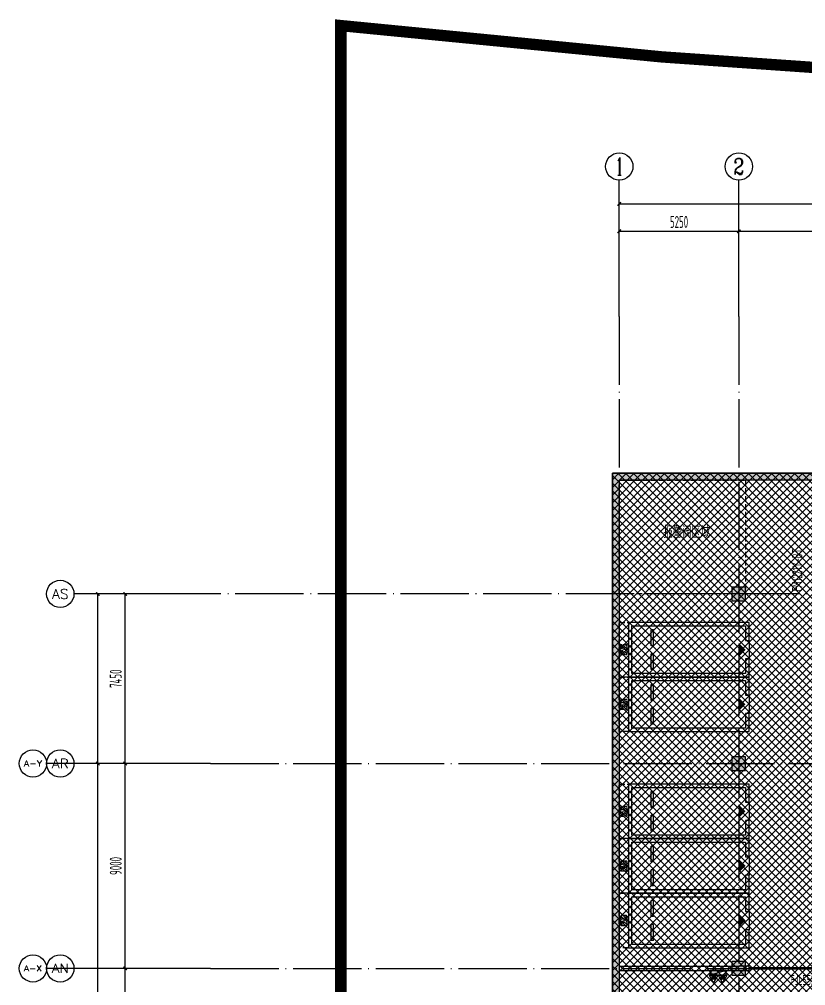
# Model space of a CAD drawing. Extents: x -473190 to 2138458, y -81875 to 2633646.
# Drawn here: x -103606 to -69060, y 145051 to 187504 of the extents above; entities that cross this region are included whole.
import ezdxf
from ezdxf.enums import TextEntityAlignment as Align

# ---------------------------------------------------------------- set-up
doc = ezdxf.new("R2010")
doc.units = 0
doc.header["$LTSCALE"] = 1000
for name, pattern in [('ACAD_ISO05W100', [34, 24, -3, 0.5, -3, 0.5, -3]), ('DASH', [0.35, 0.25, -0.1]), ('DOTE', [2.42, 2, -0.2, 0.02, -0.2])]:
    doc.linetypes.add(name, pattern=pattern)
for name, color, linetype in [('00-停车位', 67, 'Continuous'), ('A-COLUMN', 2, 'Continuous'), ('A-PUB_HATCH', 8, 'Continuous'), ('A-REDLINE', 1, 'ACAD_ISO05W100'), ('A-ROOM_NAME', 23, 'Continuous'), ('A-WALL', 2, 'Continuous'), ('AXIS', 3, 'Continuous'), ('AXIS_TEXT', 7, 'Continuous'), ('car', 252, 'Continuous'), ('DOOR_FIRE', 4, 'Continuous'), ('DOOR_FIRE_TEXT', 7, 'Continuous'), ('DOTE', 1, 'DOTE'), ('PUB_HATCH', 8, 'Continuous'), ('W-EQUIP_消火栓', 7, 'Continuous'), ('W-EQUIP_灭火器', 7, 'Continuous'), ('索引线', 252, 'Continuous'), ('雨棚投影', 147, 'Continuous')]:
    doc.layers.add(name, color=color, linetype=linetype)
doc.styles.add('8B2_02', font='tssdeng.shx', dxfattribs={"width": 0.6, "bigfont": 'TSSDCHN.shx'})
doc.styles.add('_TCH_AXIS', font='COMPLEX', dxfattribs={"bigfont": 'GBCBIG'})
doc.styles.add('_TCH_DIM_T3', font='tssdeng.shx', dxfattribs={"width": 0.564706, "bigfont": '@@@tssdchn.shx'})
doc.styles.add('_TCH_WINDOW', font='tssdeng.shx', dxfattribs={"width": 0.8, "height": 3.5, "bigfont": 'tssdchn.shx'})
doc.styles.add('COMPLEX', font='COMPLEX.shx', dxfattribs={"width": 0.65})
doc.dimstyles.new('_TCH_ARCH&&150', dxfattribs={"dimtxt": 525, "dimasz": 150, "dimexe": 375, "dimexo": 450, "dimgap": 150, "dimtad": 1, "dimdec": 0, "dimzin": 0, "dimdsep": 46, "dimtxsty": '_TCH_DIM_T3', "dimblk": 'ARCHTICK', "dimcen": 0.09, "dimclrt": 7, "dimazin": 2, "dimtfac": 1, "dimtdec": 0, "dimtix": 1, "dimtmove": 2, "dimatfit": 3, "dimfxl": 0, "dimtolj": 1, "dimtzin": 0, "dimarcsym": 0})

# ---------------------------------------------------------------- blocks, each defined once
blk = doc.blocks.new('车位2400x5300')
at = {"layer": '00-停车位', "color": 251}
for p, q in [((-875, -1000), (-175, -1000)), ((-875, -1100), (-875, -1000)), ((-875, -1100), (-175, -1100)), ((-175, -1100), (-175, -1000)), ((175, -1000), (875, -1000)), ((175, -1100), (175, -1000)), ((175, -1100), (875, -1100)), ((875, -1100), (875, -1000)), ((400, -5300), (-400, -5300))]:
    blk.add_line(p, q, dxfattribs=at)
blk.add_lwpolyline([(400, -5150), (400, -5300), (1200, -5300), (1200, 0), (-1200, 0), (-1200, -5300), (-400, -5300), (-400, -5150), (-1050, -5150), (-1050, -150), (1050, -150), (1050, -5150), (400, -5150)], dxfattribs=at)
blk.add_lwpolyline([(0, -5150, 0, 600, 0), (0, -4850, 600, 600, 0)], format="xyseb", dxfattribs=at)
blk = doc.blocks.new('A$C2EF10B80')
at = {"layer": 'A-PUB_HATCH'}
h = blk.add_hatch(dxfattribs=at)
h.set_pattern_fill('ANSI31', color=256, scale=50, angle=-16.4434)
h.set_pattern_definition([(45, (6188.46, 7099.97), (-56.1266, 56.1266), [])])
h.paths.add_polyline_path([(-983, -100, 0.414214), (-1033, -50), (-1184, -50), (-1091, -207), (-1210, -207), (-1204, -250), (-983, -250)])
h.paths.add_polyline_path([(-983, -250), (-1204, -250), (-1190, -350), (-1033, -350, 0.414213), (-983, -300)])
h.paths.add_polyline_path([(-1262, -250), (-1417, -250), (-1417, -300, 0.414215), (-1367, -350), (-1207, -350)])
h.paths.add_polyline_path([(-1221, -50), (-1367, -50, 0.414214), (-1417, -100), (-1417, -250), (-1262, -250), (-1320, -146), (-1212, -146)])
at = {"layer": 'car', "linetype": 'DASH', "ltscale": 0.5}
blk.add_line((-1367, -350), (-1033, -350), dxfattribs=at)
at = {"layer": 'car', "linetype": 'DASH'}
blk.add_lwpolyline([(-2400, 0), (0, 0), (0, -400), (-2400, -400)], close=True, dxfattribs=at)
at = {"layer": 'car', "linetype": 'DASH', "ltscale": 0.5}
blk.add_lwpolyline([(-1320, -146), (-1185, -390), (-1210, -207), (-1091, -207), (-1227, 23), (-1212, -146)], close=True, dxfattribs=at)
for points in [[(-1367, -50, 0.414214), (-1417, -100), (-1417, -300)], [(-1033, -350, 0.414214), (-983, -300), (-983, -100, 0.414214), (-1033, -50), (-1367, -50)]]:
    blk.add_lwpolyline(points, format="xyb", dxfattribs=at)
at = {"layer": 'car', "linetype": 'DASH'}
blk.add_arc((-1367, -300), 50, 180, 270, dxfattribs=at)
blk = doc.blocks.new('A$C77CA03F4')
at = {"rotation": 16.44344089606073}
for p in [(6792, 2422), (4490, 1742), (2189, 1063)]:
    blk.add_blockref('A$C2EF10B80', p, dxfattribs=at)
blk = doc.blocks.new('_AXISO')
blk.add_circle((0, 0), 0.5)
at = {"layer": 'AXIS_TEXT', "style": 'COMPLEX', "width": 1.041667}
blk.add_attdef('A', text='', height=0.56, dxfattribs=at).set_placement((-0.25, -0.28), (0.25, -0.28), align=Align.FIT)
blk = doc.blocks.new('_ArchTick')
at = {"color": 0, "linetype": 'ByBlock', "const_width": 0.4}
blk.add_lwpolyline([(-0.5, -0.5), (0.5, 0.5)], dxfattribs=at)
blk = doc.blocks.new('*D5322')
at = {"layer": 'AXIS', "color": 0, "lineweight": -2, "transparency": 16777216}
for p, q in [((-298298, -3257), (-303173, -3257)), ((-302798, -204257), (-302798, -3257)), ((-298298, -204257), (-303173, -204257))]:
    blk.add_line(p, q, dxfattribs=at)
at = {"layer": 'Defpoints', "color": 0, "transparency": 16777216}
for p in [(-302798, -3257), (-297848, -3257), (-297848, -204257)]:
    blk.add_point(p, dxfattribs=at)
at = {"layer": 'AXIS', "color": 0, "lineweight": -2, "transparency": 16777216, "xscale": 150, "yscale": 150, "zscale": 150}
for p, rotation in [((-302798, -3257), 90), ((-302798, -204257), 270)]:
    blk.add_blockref('_ArchTick', p, dxfattribs=dict(at, rotation=rotation))
at = {"layer": 'AXIS', "color": 7, "transparency": 16777216, "insert": (-303211, -103757), "char_height": 525, "attachment_point": 5, "rotation": 90, "style": '_TCH_DIM_T3'}
blk.add_mtext('\\A1;201000', dxfattribs=at)
blk = doc.blocks.new('*D5344')
at = {"layer": 'AXIS', "color": 0, "lineweight": -2, "transparency": 16777216}
for p, q in [((-298298, -12257), (-301973, -12257)), ((-301598, -21257), (-301598, -12257)), ((-298298, -21257), (-301973, -21257))]:
    blk.add_line(p, q, dxfattribs=at)
at = {"layer": 'Defpoints', "color": 0, "transparency": 16777216}
for p in [(-301598, -12257), (-297848, -12257), (-297848, -21257)]:
    blk.add_point(p, dxfattribs=at)
at = {"layer": 'AXIS', "color": 0, "lineweight": -2, "transparency": 16777216, "xscale": 150, "yscale": 150, "zscale": 150}
for p, rotation in [((-301598, -12257), 90), ((-301598, -21257), 270)]:
    blk.add_blockref('_ArchTick', p, dxfattribs=dict(at, rotation=rotation))
at = {"layer": 'AXIS', "color": 7, "transparency": 16777216, "insert": (-302011, -16757), "char_height": 525, "attachment_point": 5, "rotation": 90, "style": '_TCH_DIM_T3'}
blk.add_mtext('\\A1;9000', dxfattribs=at)
blk = doc.blocks.new('*D5345')
at = {"layer": 'AXIS', "color": 0, "lineweight": -2, "transparency": 16777216}
for p, q in [((-298298, -3257), (-301973, -3257)), ((-301598, -12257), (-301598, -3257)), ((-298298, -12257), (-301973, -12257))]:
    blk.add_line(p, q, dxfattribs=at)
at = {"layer": 'Defpoints', "color": 0, "transparency": 16777216}
for p in [(-301598, -3257), (-297848, -3257), (-297848, -12257)]:
    blk.add_point(p, dxfattribs=at)
at = {"layer": 'AXIS', "color": 0, "lineweight": -2, "transparency": 16777216, "xscale": 150, "yscale": 150, "zscale": 150}
for p, rotation in [((-301598, -3257), 90), ((-301598, -12257), 270)]:
    blk.add_blockref('_ArchTick', p, dxfattribs=dict(at, rotation=rotation))
at = {"layer": 'AXIS', "color": 7, "transparency": 16777216, "insert": (-302011, -7757), "char_height": 525, "attachment_point": 5, "rotation": 90, "style": '_TCH_DIM_T3'}
blk.add_mtext('\\A1;9000', dxfattribs=at)
blk = doc.blocks.new('*D5346')
at = {"layer": 'AXIS', "color": 0, "lineweight": -2, "transparency": 16777216}
for p, q in [((-298298, 4193), (-301973, 4193)), ((-301598, -3257), (-301598, 4193)), ((-298298, -3257), (-301973, -3257))]:
    blk.add_line(p, q, dxfattribs=at)
at = {"layer": 'Defpoints', "color": 0, "transparency": 16777216}
for p in [(-301598, 4193), (-297848, 4193), (-297848, -3257)]:
    blk.add_point(p, dxfattribs=at)
at = {"layer": 'AXIS', "color": 0, "lineweight": -2, "transparency": 16777216, "xscale": 150, "yscale": 150, "zscale": 150}
for p, rotation in [((-301598, 4193), 90), ((-301598, -3257), 270)]:
    blk.add_blockref('_ArchTick', p, dxfattribs=dict(at, rotation=rotation))
at = {"layer": 'AXIS', "color": 7, "transparency": 16777216, "insert": (-302011, 468), "char_height": 525, "attachment_point": 5, "rotation": 90, "style": '_TCH_DIM_T3'}
blk.add_mtext('\\A1;7450', dxfattribs=at)
blk = doc.blocks.new('*D5348')
at = {"layer": 'AXIS', "color": 0, "lineweight": -2, "transparency": 16777216}
for p, q in [((-279890, 16824), (-279890, 20499)), ((-274640, 16824), (-274640, 20499)), ((-279890, 20124), (-274640, 20124))]:
    blk.add_line(p, q, dxfattribs=at)
at = {"layer": 'Defpoints', "color": 0, "transparency": 16777216}
for p in [(-274640, 20124), (-279890, 16374), (-274640, 16374)]:
    blk.add_point(p, dxfattribs=at)
at = {"layer": 'AXIS', "color": 0, "lineweight": -2, "transparency": 16777216, "xscale": 150, "yscale": 150, "zscale": 150, "rotation": 180}
blk.add_blockref('_ArchTick', (-279890, 20124), dxfattribs=at)
at = {"layer": 'AXIS', "color": 0, "lineweight": -2, "transparency": 16777216, "xscale": 150, "yscale": 150, "zscale": 150}
blk.add_blockref('_ArchTick', (-274640, 20124), dxfattribs=at)
at = {"layer": 'AXIS', "color": 7, "transparency": 16777216, "insert": (-277265, 20536), "char_height": 525, "attachment_point": 5, "style": '_TCH_DIM_T3'}
blk.add_mtext('\\A1;5250', dxfattribs=at)
blk = doc.blocks.new('*D5349')
at = {"layer": 'AXIS', "color": 0, "lineweight": -2, "transparency": 16777216}
for p, q in [((-274640, 16824), (-274640, 20499)), ((-266840, 16824), (-266840, 20499)), ((-274640, 20124), (-266840, 20124))]:
    blk.add_line(p, q, dxfattribs=at)
at = {"layer": 'Defpoints', "color": 0, "transparency": 16777216}
for p in [(-266840, 20124), (-274640, 16374), (-266840, 16374)]:
    blk.add_point(p, dxfattribs=at)
at = {"layer": 'AXIS', "color": 0, "lineweight": -2, "transparency": 16777216, "xscale": 150, "yscale": 150, "zscale": 150, "rotation": 180}
blk.add_blockref('_ArchTick', (-274640, 20124), dxfattribs=at)
at = {"layer": 'AXIS', "color": 0, "lineweight": -2, "transparency": 16777216, "xscale": 150, "yscale": 150, "zscale": 150}
blk.add_blockref('_ArchTick', (-266840, 20124), dxfattribs=at)
at = {"layer": 'AXIS', "color": 7, "transparency": 16777216, "insert": (-270740, 20536), "char_height": 525, "attachment_point": 5, "style": '_TCH_DIM_T3'}
blk.add_mtext('\\A1;7800', dxfattribs=at)
blk = doc.blocks.new('*D5407')
at = {"layer": 'AXIS', "color": 0, "lineweight": -2, "transparency": 16777216}
for p, q in [((-279890, 16824), (-279890, 21699)), ((-78490, 16824), (-78490, 21699)), ((-279890, 21324), (-78490, 21324))]:
    blk.add_line(p, q, dxfattribs=at)
at = {"layer": 'Defpoints', "color": 0, "transparency": 16777216}
for p in [(-78490, 21324), (-279890, 16374), (-78490, 16374)]:
    blk.add_point(p, dxfattribs=at)
at = {"layer": 'AXIS', "color": 0, "lineweight": -2, "transparency": 16777216, "xscale": 150, "yscale": 150, "zscale": 150, "rotation": 180}
blk.add_blockref('_ArchTick', (-279890, 21324), dxfattribs=at)
at = {"layer": 'AXIS', "color": 0, "lineweight": -2, "transparency": 16777216, "xscale": 150, "yscale": 150, "zscale": 150}
blk.add_blockref('_ArchTick', (-78490, 21324), dxfattribs=at)
at = {"layer": 'AXIS', "color": 7, "transparency": 16777216, "insert": (-179190, 21736), "char_height": 525, "attachment_point": 5, "style": '_TCH_DIM_T3'}
blk.add_mtext('\\A1;201400', dxfattribs=at)
blk = doc.blocks.new('*D5409')
at = {"layer": 'AXIS', "color": 0, "lineweight": -2, "transparency": 16777216}
for p, q in [((-298298, 4193), (-303173, 4193)), ((-302798, -204257), (-302798, 4193)), ((-298298, -204257), (-303173, -204257))]:
    blk.add_line(p, q, dxfattribs=at)
at = {"layer": 'Defpoints', "color": 0, "transparency": 16777216}
for p in [(-302798, 4193), (-297848, 4193), (-297848, -204257)]:
    blk.add_point(p, dxfattribs=at)
at = {"layer": 'AXIS', "color": 0, "lineweight": -2, "transparency": 16777216, "xscale": 150, "yscale": 150, "zscale": 150}
for p, rotation in [((-302798, 4193), 90), ((-302798, -204257), 270)]:
    blk.add_blockref('_ArchTick', p, dxfattribs=dict(at, rotation=rotation))
at = {"layer": 'AXIS', "color": 7, "transparency": 16777216, "insert": (-303211, -100032), "char_height": 525, "attachment_point": 5, "rotation": 90, "style": '_TCH_DIM_T3'}
blk.add_mtext('\\A1;208450', dxfattribs=at)
blk = doc.blocks.new('*D5431')
at = {"layer": 'AXIS', "color": 0, "lineweight": -2, "transparency": 16777216}
for p, q in [((-298298, -12257), (-301973, -12257)), ((-301598, -21257), (-301598, -12257)), ((-298298, -21257), (-301973, -21257))]:
    blk.add_line(p, q, dxfattribs=at)
at = {"layer": 'Defpoints', "color": 0, "transparency": 16777216}
for p in [(-301598, -12257), (-297848, -12257), (-297848, -21257)]:
    blk.add_point(p, dxfattribs=at)
at = {"layer": 'AXIS', "color": 0, "lineweight": -2, "transparency": 16777216, "xscale": 150, "yscale": 150, "zscale": 150}
for p, rotation in [((-301598, -12257), 90), ((-301598, -21257), 270)]:
    blk.add_blockref('_ArchTick', p, dxfattribs=dict(at, rotation=rotation))
at = {"layer": 'AXIS', "color": 7, "transparency": 16777216, "insert": (-302011, -16757), "char_height": 525, "attachment_point": 5, "rotation": 90, "style": '_TCH_DIM_T3'}
blk.add_mtext('\\A1;9000', dxfattribs=at)
blk = doc.blocks.new('*D5432')
at = {"layer": 'AXIS', "color": 0, "lineweight": -2, "transparency": 16777216}
for p, q in [((-298298, -3257), (-301973, -3257)), ((-301598, -12257), (-301598, -3257)), ((-298298, -12257), (-301973, -12257))]:
    blk.add_line(p, q, dxfattribs=at)
at = {"layer": 'Defpoints', "color": 0, "transparency": 16777216}
for p in [(-301598, -3257), (-297848, -3257), (-297848, -12257)]:
    blk.add_point(p, dxfattribs=at)
at = {"layer": 'AXIS', "color": 0, "lineweight": -2, "transparency": 16777216, "xscale": 150, "yscale": 150, "zscale": 150}
for p, rotation in [((-301598, -3257), 90), ((-301598, -12257), 270)]:
    blk.add_blockref('_ArchTick', p, dxfattribs=dict(at, rotation=rotation))
at = {"layer": 'AXIS', "color": 7, "transparency": 16777216, "insert": (-302011, -7757), "char_height": 525, "attachment_point": 5, "rotation": 90, "style": '_TCH_DIM_T3'}
blk.add_mtext('\\A1;9000', dxfattribs=at)
blk = doc.blocks.new('*D5433')
at = {"layer": 'AXIS', "color": 0, "lineweight": -2, "transparency": 16777216}
for p, q in [((-298298, 4193), (-301973, 4193)), ((-301598, -3257), (-301598, 4193)), ((-298298, -3257), (-301973, -3257))]:
    blk.add_line(p, q, dxfattribs=at)
at = {"layer": 'Defpoints', "color": 0, "transparency": 16777216}
for p in [(-301598, 4193), (-297848, 4193), (-297848, -3257)]:
    blk.add_point(p, dxfattribs=at)
at = {"layer": 'AXIS', "color": 0, "lineweight": -2, "transparency": 16777216, "xscale": 150, "yscale": 150, "zscale": 150}
for p, rotation in [((-301598, 4193), 90), ((-301598, -3257), 270)]:
    blk.add_blockref('_ArchTick', p, dxfattribs=dict(at, rotation=rotation))
at = {"layer": 'AXIS', "color": 7, "transparency": 16777216, "insert": (-302011, 468), "char_height": 525, "attachment_point": 5, "rotation": 90, "style": '_TCH_DIM_T3'}
blk.add_mtext('\\A1;7450', dxfattribs=at)
blk = doc.blocks.new('$TwtSys$00000434')
for p, q in [((-0.5, 0.5), (-0.5, -0.5)), ((-0.5, -0.5), (0.5, 0.5)), ((0.5, 0.5), (-0.5, 0.5)), ((0.5, -0.5), (0.5, 0.5)), ((-0.5, -0.5), (0.5, -0.5))]:
    blk.add_line(p, q)
blk.add_solid([(0.5, -0.5), (0.5, 0.5), (-0.5, -0.5)])
blk = doc.blocks.new('$TwtSys$00000546')
h = blk.add_hatch()
h.set_pattern_fill('ANSI31', color=256, scale=200, style=0)
h.set_pattern_definition([(45, (-38543.802, -6670.83), (-17.67767, 17.67767), [])])
h.paths.add_polyline_path([(-65, 174), (65, 174), (65, 44), (-65, 44)])
for points in [[(0, 344), (-198, 0), (198, 0)], [(-65, 174), (65, 174), (65, 44), (-65, 44)]]:
    blk.add_lwpolyline(points, close=True)
blk = doc.blocks.new('_FZH')
blk.add_lwpolyline([(-0.5, -0.5), (0.5, -0.5), (0.5, 0.5), (-0.5, 0.5)], close=True)
at = {"layer": 'PUB_HATCH'}
blk.add_solid([(-0.5, -0.5), (0.5, -0.5), (-0.5, 0.5), (0.5, 0.5)], dxfattribs=at)
blk = doc.blocks.new('zzzzzzzzzzzzzzzz')
at = {"layer": 'A-COLUMN', "xscale": 600, "yscale": 600, "zscale": 600, "rotation": 90}
for p in [(-89909, -167810), (-89909, -175260), (-89909, -184260)]:
    blk.add_blockref('_FZH', p, dxfattribs=at)
blk = doc.blocks.new('ADFASDF')
h = blk.add_hatch()
h.set_pattern_fill('ANSI37', color=8, scale=150)
h.set_pattern_definition([(45, (0, 0), (-168.3798, 168.3798), []), (135, (0, 0), (-168.3798, -168.3798), [])])
h.paths.add_polyline_path([(521397, 239186), (521397, 224886), (539697, 224886), (539697, 169261), (524947, 169261), (524947, 171211), (527822, 171211), (527922, 176611), (501318, 176611), (501125, 109884), (530547, 109887), (530547, 107449), (538188, 100503), (536147, 98236), (540086, 94690), (517812, 69953), (517812, 59790), (482108, 20136), (405247, 20136), (405247, 26086), (391997, 40436), (391997, 64736), (399997, 64738), (399997, 239186), (409022, 239186)])
blk.add_lwpolyline([(399997, 64738), (399997, 239186), (409022, 239186), (521397, 239186)])
blk = doc.blocks.new('$DorLib2D$00000002')
for p, q in [((-0.5, 0), (-0.5, 0.4875)), ((-0.475, 0.4875), (-0.5, 0.4875)), ((-0.475, 0), (-0.475, 0.4875)), ((0.475, 0), (0.475, 0.4875)), ((0.475, 0.4875), (0.5, 0.4875)), ((0.5, 0), (0.5, 0.4875)), ((-0.5, 0), (-0.475, 0)), ((0.5, 0), (0.475, 0))]:
    blk.add_line(p, q)
at = {"lineweight": 13}
for centre, start, end in [((-0.4875, 0), 0, 88.53072), ((0.4875, 0), 91.46928, 180)]:
    blk.add_arc(centre, 0.4875, start, end, dxfattribs=at)
blk = doc.blocks.new('$DorLib2D$00000213')
at = {"color": 0, "linetype": 'DASH', "const_width": 0.02}
blk.add_lwpolyline([(0.5, 0), (-0.5, 0)], dxfattribs=at)
blk = doc.blocks.new('A$C4F5A101F')
at = {"layer": 'AXIS'}
for p, q in [((-279889.7, 16373.7), (-279889.7, 22373.7)), ((-274639.7, 16373.7), (-274639.7, 22373.7)), ((-297848.4, 4192.6), (-303848.4, 4192.6)), ((-297848.4, -3257.4), (-305048.4, -3257.4)), ((-297848.4, -3257.4), (-303848.4, -3257.4)), ((-297848.4, -12257.4), (-305048.4, -12257.4)), ((-297848.4, -12257.4), (-303848.4, -12257.4))]:
    blk.add_line(p, q, dxfattribs=at)
at = {"layer": 'DOTE', "color": 127, "linetype": 'DOTE', "ltscale": 1.5}
for p, q in [((-279889.7, 16373.7), (-279889.7, -213765.2)), ((-274639.7, 16373.7), (-274639.7, -213765.2)), ((-39660.8, 4192.6), (-298298.4, 4192.6))]:
    blk.add_line(p, q, dxfattribs=at)
at = {"layer": 'DOTE', "color": 16, "linetype": 'DOTE', "ltscale": 1.5}
for p, q in [((-297848.4, -3257.4), (-173939.7, -3257.4)), ((-297848.4, -12257.4), (-173939.7, -12257.4))]:
    blk.add_line(p, q, dxfattribs=at)
at = {"layer": 'AXIS'}
ref = blk.add_blockref('_AXISO', (-279889.7, 22973.7), dxfattribs=dict(at, xscale=1200, yscale=1200, zscale=1200))
ref.add_attrib('A', '1', dxfattribs={"layer": 'AXIS_TEXT', "height": 772.1, "style": '_TCH_AXIS'}).set_placement((-280055.1, 22587.7), (-279724.2, 22587.7), align=Align.FIT)
ref = blk.add_blockref('_AXISO', (-274639.7, 22973.7), dxfattribs=dict(at, xscale=1200, yscale=1200, zscale=1200))
ref.add_attrib('A', '2', dxfattribs={"layer": 'AXIS_TEXT', "height": 698.9, "style": '_TCH_AXIS'}).set_placement((-274872.7, 22624.3), (-274406.7, 22624.3), align=Align.FIT)
ref = blk.add_blockref('_AXISO', (-304448.4, 4192.6), dxfattribs=dict(at, xscale=1200, yscale=1200, zscale=1200))
ref.add_attrib('A', 'AS', dxfattribs={"layer": 'AXIS_TEXT', "height": 432.18, "style": '_TCH_AXIS'}).set_placement((-304808.5, 3976.5), (-304088.2, 3976.5), align=Align.FIT)
ref = blk.add_blockref('_AXISO', (-305648.4, -3257.4), dxfattribs=dict(at, xscale=1200, yscale=1200, zscale=1200))
ref.add_attrib('A', 'A-Y', dxfattribs={"layer": 'AXIS_TEXT', "height": 254.69, "style": '_TCH_AXIS'}).set_placement((-306048.6, -3384.7), (-305248.1, -3384.7), align=Align.FIT)
ref = blk.add_blockref('_AXISO', (-304448.4, -3257.4), dxfattribs=dict(at, xscale=1200, yscale=1200, zscale=1200))
ref.add_attrib('A', 'AR', dxfattribs={"layer": 'AXIS_TEXT', "height": 398.24, "style": '_TCH_AXIS'}).set_placement((-304818.2, -3456.5), (-304078.6, -3456.5), align=Align.FIT)
ref = blk.add_blockref('_AXISO', (-305648.4, -12257.4), dxfattribs=dict(at, xscale=1200, yscale=1200, zscale=1200))
ref.add_attrib('A', 'A-X', dxfattribs={"layer": 'AXIS_TEXT', "height": 258.24, "style": '_TCH_AXIS'}).set_placement((-306048, -12386.5), (-305248.7, -12386.5), align=Align.FIT)
ref = blk.add_blockref('_AXISO', (-304448.4, -12257.4), dxfattribs=dict(at, xscale=1200, yscale=1200, zscale=1200))
ref.add_attrib('A', 'AN', dxfattribs={"layer": 'AXIS_TEXT', "height": 390.46, "style": '_TCH_AXIS'}).set_placement((-304820.2, -12452.6), (-304076.5, -12452.6), align=Align.FIT)
for p1, p2, distance, picture, middle in [((-279889.7, 16373.7), (-78489.7, 16373.7), 4950, '*D5407', (-179189.7, 21736.2)), ((-279889.7, 16373.7), (-274639.7, 16373.7), 3750, '*D5348', (-277264.7, 20536.2)), ((-274639.7, 16373.7), (-266839.7, 16373.7), 3750, '*D5349', (-270739.7, 20536.2)), ((-297848.4, -204257.4), (-297848.4, 4192.6), 4950, '*D5409', (-303210.9, -100032.4)), ((-297848.4, -3257.4), (-297848.4, 4192.6), 3750, '*D5346', (-302010.9, 467.6)), ((-297848.4, -3257.4), (-297848.4, 4192.6), 3750, '*D5433', (-302010.9, 467.6)), ((-297848.4, -204257.4), (-297848.4, -3257.4), 4950, '*D5322', (-303210.9, -103757.4)), ((-297848.4, -12257.4), (-297848.4, -3257.4), 3750, '*D5345', (-302010.9, -7757.4)), ((-297848.4, -12257.4), (-297848.4, -3257.4), 3750, '*D5432', (-302010.9, -7757.4)), ((-297848.4, -21257.4), (-297848.4, -12257.4), 3750, '*D5344', (-302010.9, -16757.4)), ((-297848.4, -21257.4), (-297848.4, -12257.4), 3750, '*D5431', (-302010.9, -16757.4))]:
    dim = blk.add_aligned_dim(p1=p1, p2=p2, distance=distance, dimstyle='_TCH_ARCH&&150', dxfattribs=at)
    dim.commit()
    dim.dimension.update_dxf_attribs({"geometry": picture, "text_midpoint": middle})

msp = doc.modelspace()

# ---------------------------------------------------------------- hatches: boundary and pattern name
at = {"layer": 'PUB_HATCH'}
for points in [[(-77247.7, 167260.6), (-77547.7, 167560.6), (-77547.7, 109810.6), (-77247.7, 109810.6)], [(-68222.5, 167260.6), (-68522.5, 167560.6), (-77547.7, 167560.6), (-77247.7, 167260.6)]]:
    msp.add_hatch(color=256, dxfattribs=at).paths.add_polyline_path(points)

# ---------------------------------------------------------------- linework, layer by layer
at = {"linetype": 'DASH'}
msp.add_lwpolyline([(-71697.7, 162260.6), (-77247.7, 162260.6), (-77247.7, 167260.6), (-71697.7, 167260.6)], close=True, dxfattribs=at)
at = {"layer": 'A-REDLINE', "const_width": 500, "flags": 128}
msp.add_lwpolyline([(-89481.4, 187228.8), (-75385.8, 185854.4), (-61257.6, 184872), (-47107.5, 184282.2), (-32946.4, 184085.6), (42633, 184085.6), (118212.3, 184085.6), (125682.3, 183899.5), (133133.8, 183341.6), (140548.2, 182413.3), (147907.2, 181116.9), (155192.5, 179455.7), (162386.1, 177433.7), (169470, 175056), (176426.7, 172328.4), (183239, 169257.8), (189889.9, 165851.8), (196362.9, 162118.7), (202642, 158068), (131057.9, 79413.7), (59473.8, 759.5), (-12110.3, -77894.8), (-89481.4, -55567.9), (-89481.4, 65830.4)], close=True, dxfattribs=at)
at = {"layer": 'A-WALL'}
for p, q in [((-77547.7, 167560.6), (-77547.7, 109810.6)), ((-68522.5, 167560.6), (-77547.7, 167560.6)), ((-77247.7, 167260.6), (-77247.7, 109810.6)), ((-68222.5, 167260.6), (-77247.7, 167260.6)), ((-77247.7, 145910.6), (-71997.7, 145910.6)), ((-77247.7, 145910.6), (-77247.7, 145710.6)), ((-77247.7, 145710.6), (-71997.7, 145710.6)), ((-71547.7, 145910.6), (-71997.7, 145910.6)), ((-71997.7, 145710.6), (-71547.7, 145710.6)), ((-71547.7, 145710.6), (-71547.7, 145910.6))]:
    msp.add_line(p, q, dxfattribs=at)

# ---------------------------------------------------------------- block references
msp.add_blockref('ADFASDF', (-477545, -71625.7))
for name, p, rotation in [('A$C2EF10B80', (-77247.7, 161010.6), 89.99999732376651), ('A$C2EF10B80', (-77247.7, 158610.6), 89.99999732376651), ('A$C77CA03F4', (-76847.7, 146710.6), 73.55655642770577)]:
    msp.add_blockref(name, p, dxfattribs=dict(rotation=rotation))
at = {"layer": '00-停车位', "rotation": 89.99999999229208}
for p in [(-76847.7, 159810.6), (-76847.7, 157410.6), (-76847.7, 152710.6), (-76847.7, 150310.6), (-76847.7, 147910.6)]:
    msp.add_blockref('车位2400x5300', p, dxfattribs=at)
at = {"layer": 'DOOR_FIRE'}
ref = msp.add_blockref('$DorLib2D$00000002', (-68722.5, 163360.6), dxfattribs=dict(at, xscale=1200, yscale=-1200, zscale=200, rotation=90))
ref.add_attrib('A', 'FM1221Y-BT', (-69210.3, 162376.8), dxfattribs={"layer": 'DOOR_FIRE_TEXT', "height": 446.25, "rotation": 90, "style": '_TCH_WINDOW', "width": 0.564706})
ref = msp.add_blockref('$DorLib2D$00000213', (-68797.7, 145810.6), dxfattribs=dict(at, xscale=-5500, yscale=-5500, zscale=200, rotation=7.947361093397487e-12))
ref.add_attrib('A', 'FJL5522-3H', (-69723.4, 145076.4), dxfattribs={"layer": 'DOOR_FIRE_TEXT', "height": 446.25, "style": '_TCH_WINDOW', "width": 0.564706})
at = {"layer": 'W-EQUIP_消火栓', "xscale": 700, "yscale": 200, "zscale": 700, "rotation": 180.0000000000075}
msp.add_blockref('$TwtSys$00000434', (-72906.4, 145610.6), dxfattribs=at)
at = {"layer": 'W-EQUIP_灭火器', "rotation": 180.0000000000075}
for p in [(-73104.8, 145510.6), (-72708, 145510.6)]:
    msp.add_blockref('$TwtSys$00000546', p, dxfattribs=at)
at = {"layer": '索引线', "color": 0}
msp.add_blockref('zzzzzzzzzzzzzzzz', (17910.9, 330071), dxfattribs=at)
at = {"layer": '雨棚投影', "linetype": 'DASH', "lineweight": -3, "ltscale": 2}
msp.add_blockref('A$C4F5A101F', (202642, 158068), dxfattribs=at)

# ---------------------------------------------------------------- texts
at = {"layer": 'A-ROOM_NAME', "style": '8B2_02', "width": 0.6}
msp.add_text('报警阀区域', height=525, dxfattribs=at).set_placement((-75310.8, 164717.2))

doc.saveas('drawing.dxf')
